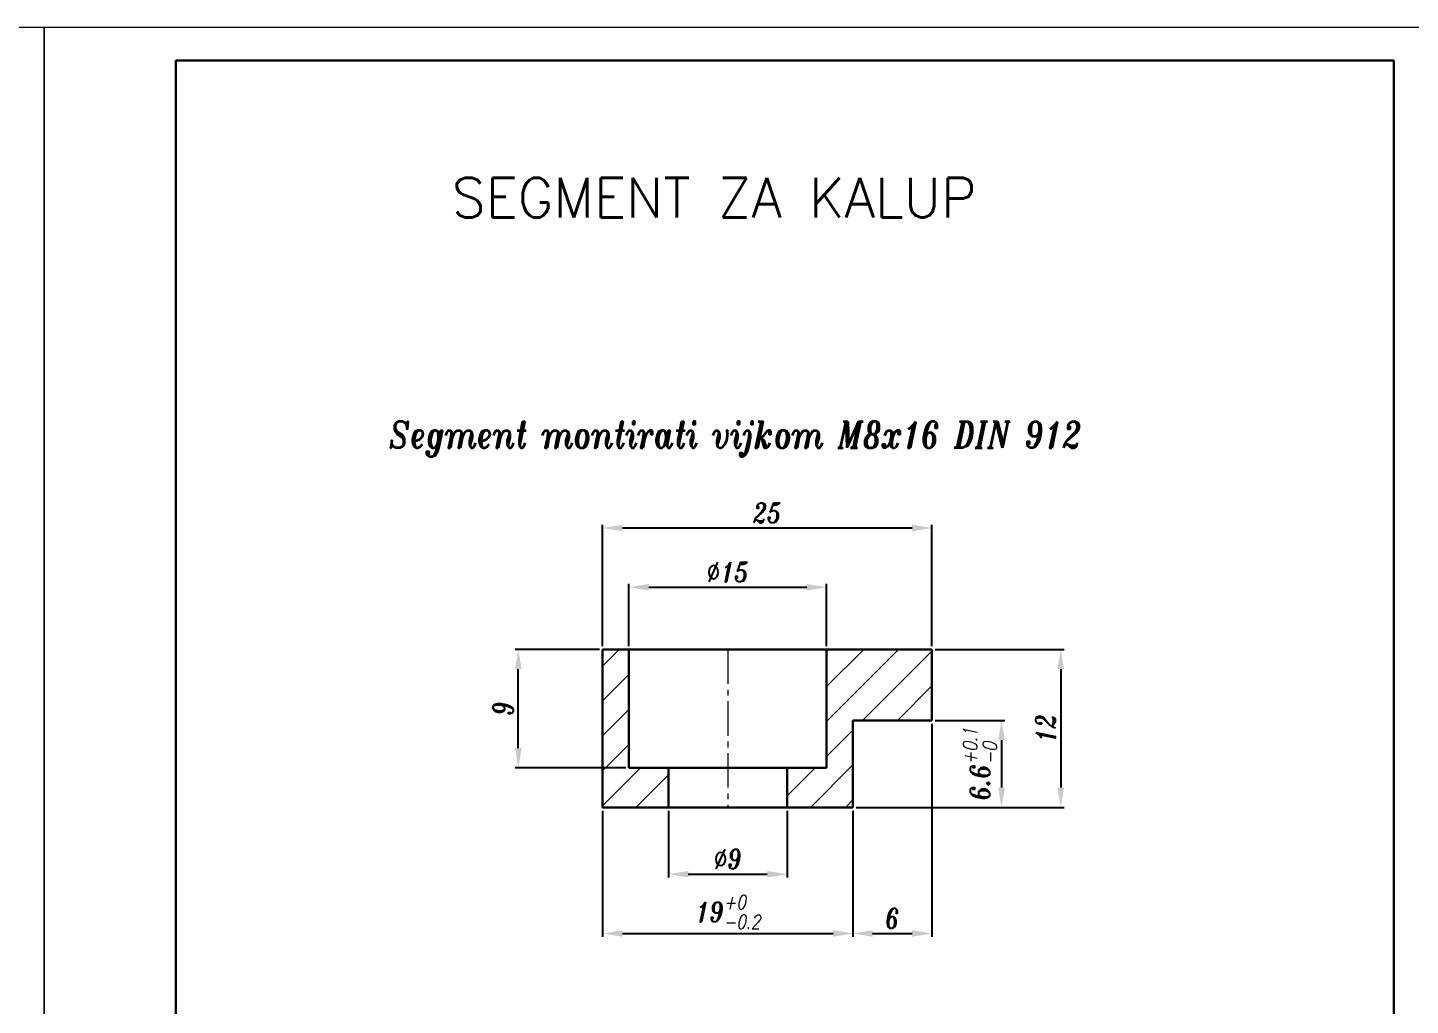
# Model space of a CAD drawing. Extents: x -409 to 884, y -94 to 506.
# Drawn here: x -201 to 9, y 54.4 to 202.9 of the extents above; entities that cross this region are included whole.
import ezdxf

# ---------------------------------------------------------------- set-up
doc = ezdxf.new("R2010")
doc.units = 0
doc.header["$LTSCALE"] = 7
doc.header["$MEASUREMENT"] = 0
doc.linetypes.add('CENTER2', pattern=[1.125, 0.75, -0.125, 0.125, -0.125])
doc.layers.get('0').update_dxf_attribs({"linetype": 'CONTINUOUS', "lineweight": 15})
for name, color, linetype, lineweight in [('1', 1, 'CENTER2', 15), ('3', 3, 'CONTINUOUS', 30), ('8', 251, 'CONTINUOUS', 15)]:
    doc.layers.add(name, color=color, linetype=linetype, lineweight=lineweight)
doc.styles.add('ITALICT', font='ITALICT.shx', dxfattribs={"width": 0.8, "height": 3})
doc.styles.add('ROMANS', font='romans.shx')
doc.dimstyles.new('2', dxfattribs={"dimtxt": 3, "dimasz": 3, "dimexe": 0.5, "dimexo": 0.5, "dimgap": 0.8, "dimtad": 1, "dimlfac": 0.5, "dimdsep": 46, "dimtxsty": 'ITALICT', "dimcen": 0, "dimazin": 2, "dimtfac": 1, "dimtmove": 0, "dimatfit": 3, "dimfxl": 1, "dimtvp": 13.888889, "dimtolj": 1, "dimarcsym": 0})

# ---------------------------------------------------------------- blocks, each defined once
blk = doc.blocks.new('*D94')
at = {"color": 0, "lineweight": -2, "transparency": 16777216}
for p, q in [((-63.17, 108.43), (-43.59, 108.43)), ((-44.09, 105.43), (-44.09, 87.43)), ((-75.17, 84.43), (-43.59, 84.43))]:
    blk.add_line(p, q, dxfattribs=at)
at = {"color": 0, "transparency": 16777216}
for points in [[(-44.59, 105.43), (-43.59, 105.43), (-44.09, 108.43)], [(-44.59, 87.43), (-43.59, 87.43), (-44.09, 84.43)]]:
    blk.add_solid(points, dxfattribs=at)
at = {"color": 0, "transparency": 16777216, "insert": (-46.39, 96.43), "char_height": 3, "attachment_point": 5, "rotation": 90, "style": 'ITALICT'}
blk.add_mtext('\\A1;12', dxfattribs=at)
blk = doc.blocks.new('*D95')
at = {"color": 0, "lineweight": -2, "transparency": 16777216}
for p, q in [((-63.17, 97.63), (-52.59, 97.63)), ((-53.09, 94.63), (-53.09, 87.43)), ((-75.17, 84.43), (-52.59, 84.43))]:
    blk.add_line(p, q, dxfattribs=at)
at = {"color": 0, "transparency": 16777216}
for points in [[(-53.59, 94.63), (-52.59, 94.63), (-53.09, 97.63)], [(-53.59, 87.43), (-52.59, 87.43), (-53.09, 84.43)]]:
    blk.add_solid(points, dxfattribs=at)
at = {"color": 0, "transparency": 16777216, "insert": (-56.37, 91.03), "char_height": 3, "attachment_point": 5, "rotation": 90, "style": 'ITALICT'}
blk.add_mtext('\\A1;6.6{}{\\H0.71x;\\C3;\\S+0.1^ -0;}', dxfattribs=at)
blk = doc.blocks.new('*D96')
at = {"color": 0, "lineweight": -2, "transparency": 16777216}
for p, q in [((-63.67, 97.13), (-63.67, 64.78)), ((-75.67, 83.93), (-75.67, 64.78)), ((-72.67, 65.28), (-66.67, 65.28))]:
    blk.add_line(p, q, dxfattribs=at)
at = {"color": 0, "transparency": 16777216}
for points in [[(-72.67, 65.78), (-72.67, 64.78), (-75.67, 65.28)], [(-66.67, 65.78), (-66.67, 64.78), (-63.67, 65.28)]]:
    blk.add_solid(points, dxfattribs=at)
at = {"color": 0, "transparency": 16777216, "insert": (-69.67, 67.58), "char_height": 3, "attachment_point": 5, "style": 'ITALICT'}
blk.add_mtext('\\A1;6', dxfattribs=at)
blk = doc.blocks.new('*D97')
at = {"color": 0, "lineweight": -2, "transparency": 16777216}
for p, q in [((-113.67, 83.93), (-113.67, 64.78)), ((-75.67, 83.93), (-75.67, 64.78)), ((-110.67, 65.28), (-78.67, 65.28))]:
    blk.add_line(p, q, dxfattribs=at)
at = {"color": 0, "transparency": 16777216}
for points in [[(-110.67, 65.78), (-110.67, 64.78), (-113.67, 65.28)], [(-78.67, 65.78), (-78.67, 64.78), (-75.67, 65.28)]]:
    blk.add_solid(points, dxfattribs=at)
at = {"color": 0, "transparency": 16777216, "insert": (-94.67, 68.56), "char_height": 3, "attachment_point": 5, "style": 'ITALICT'}
blk.add_mtext('\\A1;19{}{\\H0.71x;\\C3;\\S+0^ -0.2;}', dxfattribs=at)
blk = doc.blocks.new('*D98')
at = {"color": 0, "lineweight": -2, "transparency": 16777216}
for p, q in [((-103.67, 83.93), (-103.67, 73.78)), ((-85.67, 83.93), (-85.67, 73.78)), ((-100.67, 74.28), (-88.67, 74.28))]:
    blk.add_line(p, q, dxfattribs=at)
at = {"color": 0, "transparency": 16777216}
for points in [[(-100.67, 74.78), (-100.67, 73.78), (-103.67, 74.28)], [(-88.67, 74.78), (-88.67, 73.78), (-85.67, 74.28)]]:
    blk.add_solid(points, dxfattribs=at)
at = {"color": 0, "transparency": 16777216, "insert": (-94.67, 79.08), "char_height": 3, "attachment_point": 5, "style": 'ITALICT'}
blk.add_mtext('\\A1;\\P%%c9', dxfattribs=at)
blk = doc.blocks.new('*D99')
at = {"color": 0, "lineweight": -2, "transparency": 16777216}
for p, q in [((-114.17, 108.43), (-126.98, 108.43)), ((-126.48, 93.43), (-126.48, 105.43)), ((-110.17, 90.43), (-126.98, 90.43))]:
    blk.add_line(p, q, dxfattribs=at)
at = {"color": 0, "transparency": 16777216}
for points in [[(-126.98, 105.43), (-125.98, 105.43), (-126.48, 108.43)], [(-126.98, 93.43), (-125.98, 93.43), (-126.48, 90.43)]]:
    blk.add_solid(points, dxfattribs=at)
at = {"color": 0, "transparency": 16777216, "insert": (-128.78, 99.43), "char_height": 3, "attachment_point": 5, "rotation": 90, "style": 'ITALICT'}
blk.add_mtext('\\A1;9', dxfattribs=at)
blk = doc.blocks.new('*D100')
at = {"color": 0, "lineweight": -2, "transparency": 16777216}
for p, q in [((-109.67, 108.93), (-109.67, 118.37)), ((-106.67, 117.87), (-82.67, 117.87)), ((-79.67, 108.93), (-79.67, 118.37))]:
    blk.add_line(p, q, dxfattribs=at)
at = {"color": 0, "transparency": 16777216}
for points in [[(-106.67, 118.37), (-106.67, 117.37), (-109.67, 117.87)], [(-82.67, 118.37), (-82.67, 117.37), (-79.67, 117.87)]]:
    blk.add_solid(points, dxfattribs=at)
at = {"color": 0, "transparency": 16777216, "insert": (-94.67, 120.17), "char_height": 3, "attachment_point": 5, "style": 'ITALICT'}
blk.add_mtext('\\A1;%%c15', dxfattribs=at)
blk = doc.blocks.new('*D101')
at = {"color": 0, "lineweight": -2, "transparency": 16777216}
for p, q in [((-113.67, 108.93), (-113.67, 127.37)), ((-110.67, 126.87), (-66.67, 126.87)), ((-63.67, 108.93), (-63.67, 127.37))]:
    blk.add_line(p, q, dxfattribs=at)
at = {"color": 0, "transparency": 16777216}
for points in [[(-110.67, 127.37), (-110.67, 126.37), (-113.67, 126.87)], [(-66.67, 127.37), (-66.67, 126.37), (-63.67, 126.87)]]:
    blk.add_solid(points, dxfattribs=at)
at = {"color": 0, "transparency": 16777216, "insert": (-88.67, 129.17), "char_height": 3, "attachment_point": 5, "style": 'ITALICT'}
blk.add_mtext('\\A1;25', dxfattribs=at)

msp = doc.modelspace()

# ---------------------------------------------------------------- hatches: boundary and pattern name
at = {"layer": '8'}
h = msp.add_hatch(dxfattribs=at)
h.set_pattern_fill('ANSI31', color=256, scale=30, angle=180)
h.set_pattern_definition([(225, (-188.1538, -154.1957), (2.65165, -2.65165), [])])
h.paths.add_polyline_path([(-103.6708, 84.4264), (-103.6708, 90.4264), (-109.6708, 90.4264), (-109.6708, 108.4264), (-113.6708, 108.4264), (-113.6708, 84.4264)])
h.paths.add_polyline_path([(-63.6708, 97.6264), (-63.6708, 108.4264), (-79.6708, 108.4264), (-79.6708, 90.4264), (-85.6708, 90.4264), (-85.6708, 84.4264), (-75.6708, 84.4264), (-75.6708, 97.6264)])

# ---------------------------------------------------------------- linework, layer by layer
for p, q in [((-198.5003, 202.8629), (-408.5003, 202.8629)), ((11.4997, 202.8629), (-198.5003, 202.8629)), ((-198.5003, 202.8629), (-198.5003, -94.1371)), ((-198.5003, -94.1371), (-198.5003, 202.8629))]:
    msp.add_line(p, q)
at = {"layer": '1'}
msp.add_line((-94.6708, 108.4264), (-94.6708, 84.4264), dxfattribs=at)
at = {"layer": '3'}
for p, q in [((6.4997, 197.8629), (-178.5003, 197.8629)), ((-178.5003, 197.8629), (-178.5003, -89.1371)), ((6.4997, -89.1371), (6.4997, 197.8629)), ((-113.6708, 108.4264), (-63.6708, 108.4264)), ((-113.6708, 84.4264), (-113.6708, 108.4264)), ((-109.6708, 108.4264), (-109.6708, 90.4264)), ((-79.6708, 90.4264), (-79.6708, 108.4264)), ((-63.6708, 108.4264), (-63.6708, 97.6264)), ((-63.6708, 97.6264), (-75.6708, 97.6264)), ((-75.6708, 97.6264), (-75.6708, 84.4264)), ((-109.6708, 90.4264), (-79.6708, 90.4264)), ((-103.6708, 84.4264), (-103.6708, 90.4264)), ((-85.6708, 90.4264), (-85.6708, 84.4264)), ((-75.6708, 84.4264), (-113.6708, 84.4264))]:
    msp.add_line(p, q, dxfattribs=at)

# ---------------------------------------------------------------- texts
at = {"style": 'ROMANS'}
msp.add_text('SEGMENT ZA KALUP', height=6, dxfattribs=at).set_placement((-136.5838, 174.0439))
at = {"style": 'ITALICT', "width": 0.8}
msp.add_text('Segment montirati vijkom M8x16 DIN 912', height=4, dxfattribs=at).set_placement((-146.1229, 139.0318))

# ---------------------------------------------------------------- dimensions: what is measured, and where the dimension line sits
dim = msp.add_linear_dim(base=(-63.6708, 126.8733), p1=(-113.6708, 108.4264), p2=(-63.6708, 108.4264), dimstyle='2', override={"dimtmove": 0})
dim.commit()
dim.dimension.update_dxf_attribs({"geometry": '*D101', "text_midpoint": (-88.6708, 126.8733), "dimtype": 160})
for base, p1, p2, text, picture, middle in [((-79.6708, 117.8733), (-109.6708, 108.4264), (-79.6708, 108.4264), '%%c<>', '*D100', (-94.6708, 120.1733)), ((-85.6708, 74.2791), (-103.6708, 84.4264), (-85.6708, 84.4264), '\\P%%c<>', '*D98', (-94.6708, 79.0791))]:
    dim = msp.add_linear_dim(base=base, p1=p1, p2=p2, text=text, dimstyle='2', override={"dimtmove": 0})
    dim.commit()
    dim.dimension.update_dxf_attribs({"geometry": picture, "text_midpoint": middle})
dim = msp.add_linear_dim(base=(-126.4791, 108.4264), p1=(-109.6708, 90.4264), p2=(-113.6708, 108.4264), angle=90, dimstyle='2')
dim.commit()
dim.dimension.update_dxf_attribs({"geometry": '*D99', "text_midpoint": (-128.7791, 99.4264)})
dim = msp.add_linear_dim(base=(-44.0879, 84.4264), p1=(-63.6708, 108.4264), p2=(-75.6708, 84.4264), angle=90, dimstyle='2', override={"dimtmove": 0})
dim.commit()
dim.dimension.update_dxf_attribs({"geometry": '*D94', "text_midpoint": (-44.0879, 96.4264), "dimtype": 160})
dim = msp.add_linear_dim(base=(-53.0879, 84.4264), p1=(-63.6708, 97.6264), p2=(-75.6708, 84.4264), angle=90, text='<>{}{\\H0.71x;\\C3;\\S+0.1^ -0;}', dimstyle='2', override={"dimtp": 0.1, "dimtm": 0, "dimtdec": 2, "dimtmove": 0, "dimtzin": 8})
dim.commit()
dim.dimension.update_dxf_attribs({"geometry": '*D95', "text_midpoint": (-53.0879, 91.0264), "dimtype": 160})
dim = msp.add_linear_dim(base=(-63.6708, 65.2791), p1=(-75.6708, 84.4264), p2=(-63.6708, 97.6264), dimstyle='2')
dim.commit()
dim.dimension.update_dxf_attribs({"geometry": '*D96', "text_midpoint": (-69.6708, 67.5791)})
dim = msp.add_linear_dim(base=(-75.6708, 65.2791), p1=(-113.6708, 84.4264), p2=(-75.6708, 84.4264), text='<>{}{\\H0.71x;\\C3;\\S+0^ -0.2;}', dimstyle='2', override={"dimtp": 0, "dimtm": 0.2, "dimtdec": 2, "dimtmove": 0, "dimtzin": 8})
dim.commit()
dim.dimension.update_dxf_attribs({"geometry": '*D97', "text_midpoint": (-94.6708, 65.2791), "dimtype": 160})

doc.saveas('drawing.dxf')
